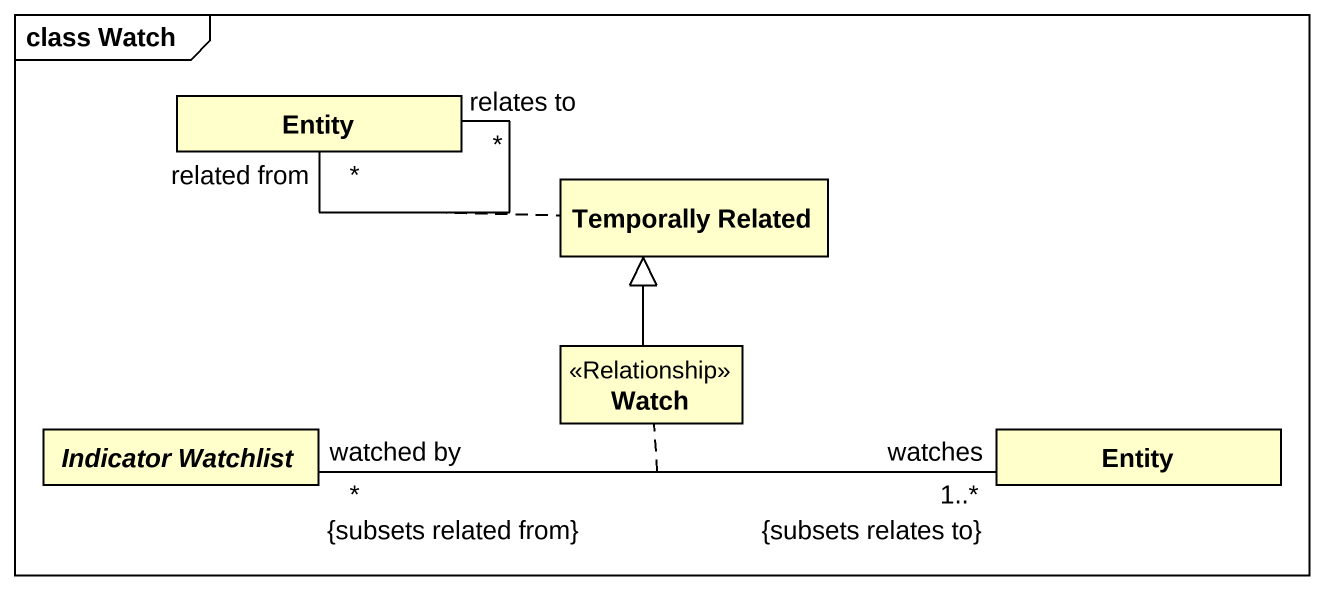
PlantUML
@startuml
mainframe class Watch
hide circle
hide empty members
class "Entity" as Entity_
class "Temporally Related" as Temporally_Related
class Watch <<Relationship>>
abstract class "Indicator Watchlist" as Indicator_Watchlist
class "Entity" as Entity__2
Entity_ "related from\n*" -- "relates to\n*" Entity_
(Entity_, Entity_) .. Temporally_Related
Watch -up-|> Temporally_Related
Indicator_Watchlist "watched by\n*\n{subsets related from}" -right- "watches\n1..*\n{subsets relates to}" Entity__2
(Indicator_Watchlist, Entity__2) .. Watch
@enduml
